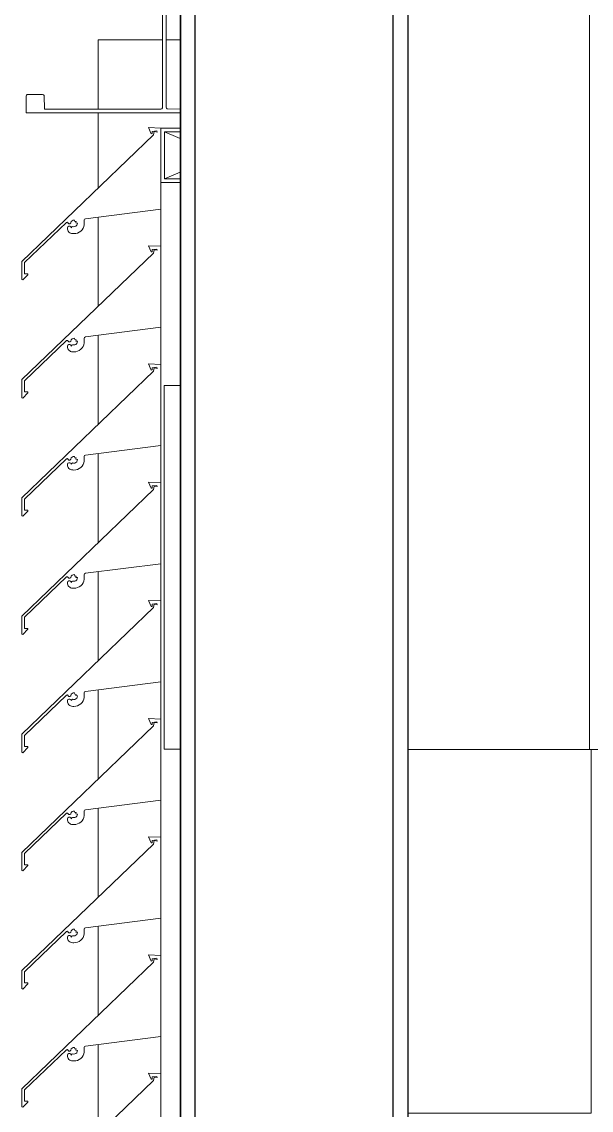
# Model space of a CAD drawing. Header units: millimetres. Extents: x -220592 to 404889, y -217665 to 38245.
# Drawn here: x 27678 to 27991, y -26349 to -25751 of the extents above; entities that cross this region are included whole.
import ezdxf

# ---------------------------------------------------------------- set-up
doc = ezdxf.new("R2010")
doc.units = ezdxf.units.MM
doc.set_wipeout_variables(frame=1)
doc.linetypes.add('XKITLINE00', pattern=[0])
for name, color, linetype in [('000 - 0_HIDE_OBJ_FRAMING_DEF_SUB_1', 7, 'Continuous'), ('000 - STRUCTURE_STEEL_FRAMING_SUB_COLOR_1', 7, 'Continuous'), ('000 - STRUCTURE_STEEL_FRAMING_SUB_COLOR_2', 7, 'Continuous'), ('000 - STRUCTURE_STEEL_FRAMING_WIPEOUT_', 7, 'Continuous')]:
    doc.layers.add(name, color=color, linetype=linetype)
doc.layers.add('Part', color=7, linetype='Continuous', lineweight=0)

# ---------------------------------------------------------------- blocks, each defined once
blk = doc.blocks.new('*A14684')
at = {"layer": 'Part', "color": 7, "linetype": 'XKITLINE00', "lineweight": 0}
for p, q in [((-172.643349, 257.240764), (-172.289545, 257.240764)), ((-172.643349, 256.860704), (-172.643349, 257.240764)), ((-172.269085, 257.240764), (-171.143349, 257.240764)), ((-171.143349, 242.538471), (-171.143349, 257.240764)), ((-172.643349, 256.425844), (-172.643349, 256.840704)), ((-172.643349, 255.775844), (-172.643349, 256.266276)), ((-172.643349, 255.125844), (-172.643349, 255.616276)), ((-172.643349, 254.475844), (-172.643349, 254.966276)), ((-172.643349, 253.825844), (-172.643349, 254.316276)), ((-172.643349, 253.175844), (-172.643349, 253.666276)), ((-172.643349, 252.525844), (-172.643349, 253.016276)), ((-172.643349, 251.875844), (-172.643349, 252.366276)), ((-172.643349, 251.225844), (-172.643349, 251.716276)), ((-172.643349, 250.575844), (-172.643349, 251.066276)), ((-172.643349, 249.925844), (-172.643349, 250.416276)), ((-172.643349, 249.275844), (-172.643349, 249.766276)), ((-172.643349, 248.625844), (-172.643349, 249.116276)), ((-172.643349, 247.975844), (-172.643349, 248.466276)), ((-172.643349, 247.325844), (-172.643349, 247.816276)), ((-172.643349, 246.675844), (-172.643349, 247.166276)), ((-172.643349, 246.025844), (-172.643349, 246.516276)), ((-172.643349, 245.375844), (-172.643349, 245.866276)), ((-172.643349, 244.725844), (-172.643349, 245.216276)), ((-172.643349, 244.156204), (-172.643349, 244.566276)), ((-172.643349, 243.176204), (-172.643349, 244.135854)), ((-172.643349, 242.725844), (-172.643349, 243.156204)), ((-172.643349, 242.440764), (-172.643349, 242.566276)), ((-172.643349, 242.440764), (-172.298652, 242.440764)), ((-171.648652, 242.440764), (-171.153365, 242.440764))]:
    blk.add_line(p, q, dxfattribs=at)
blk = doc.blocks.new('*A14699')
at = {"layer": 'Part', "color": 7, "linetype": 'XKITLINE00', "lineweight": 0}
for p, q in [((-171.648937, 258.09053), (-171.648981, 257.84053)), ((-171.628937, 258.090527), (-171.648937, 258.09053)), ((-171.628982, 257.830527), (-171.628937, 258.090527)), ((-171.648981, 257.84053), (-173.03898, 257.840773)), ((-173.03898, 257.840773), (-173.038236, 257.746946)), ((-172.938996, 257.750755), (-172.938984, 257.820755)), ((-172.938984, 257.820755), (-172.295157, 257.819882)), ((-172.295157, 257.819882), (-172.29067, 257.816198)), ((-172.26454, 257.818952), (-172.258984, 257.820637)), ((-172.258984, 257.820637), (-171.635157, 257.821289)), ((-171.635157, 257.821289), (-171.630669, 257.824971)), ((-171.630669, 257.824971), (-171.628982, 257.830527)), ((-172.29067, 257.816198), (-172.288986, 257.810642)), ((-172.288986, 257.810642), (-172.289912, 256.866815)), ((-172.26915, 256.870638), (-172.268986, 257.810638)), ((-172.268986, 257.810638), (-172.268224, 257.814465)), ((-172.268224, 257.814465), (-172.26454, 257.818952)), ((-173.038236, 257.746946), (-173.034553, 257.742457)), ((-173.034553, 257.742457), (-173.028998, 257.740771)), ((-173.028998, 257.740771), (-172.945171, 257.741518)), ((-172.945171, 257.741518), (-172.940682, 257.7452)), ((-172.940682, 257.7452), (-172.938996, 257.750755)), ((-173.039139, 256.930773), (-173.039155, 256.840773)), ((-173.037453, 256.936328), (-173.039139, 256.930773)), ((-173.032965, 256.94001), (-173.037453, 256.936328)), ((-172.949138, 256.940757), (-173.032965, 256.94001)), ((-172.943582, 256.939071), (-172.949138, 256.940757)), ((-172.9399, 256.934582), (-172.943582, 256.939071)), ((-172.939152, 256.860755), (-172.9399, 256.934582)), ((-172.293596, 256.862328), (-172.299152, 256.860644)), ((-172.289912, 256.866815), (-172.293596, 256.862328)), ((-172.267465, 256.865082), (-172.26915, 256.870638)), ((-172.262978, 256.861399), (-172.267465, 256.865082)), ((-173.039155, 256.840773), (-171.649155, 256.84053)), ((-172.299152, 256.860644), (-172.939152, 256.860755)), ((-171.639152, 256.860528), (-172.262978, 256.861399)), ((-171.649155, 256.84053), (-171.649199, 256.59053)), ((-171.633596, 256.858842), (-171.639152, 256.860528)), ((-171.629914, 256.854354), (-171.633596, 256.858842)), ((-171.629199, 256.590527), (-171.629914, 256.854354)), ((-171.649199, 256.59053), (-171.629199, 256.590527))]:
    blk.add_line(p, q, dxfattribs=at)
blk = doc.blocks.new('*A14708')
at = {"layer": 'Part', "color": 7, "linetype": 'XKITLINE00', "lineweight": 0}
for p, q in [((-172.298462, 256.106123), (-172.366148, 256.108745)), ((-172.366148, 256.108745), (-172.350613, 256.075258)), ((-172.34549, 256.07567), (-172.345361, 256.087861)), ((-172.345361, 256.087861), (-172.320378, 256.091001)), ((-172.335358, 256.087332), (-172.338255, 256.068789)), ((-172.335358, 256.087332), (-172.318342, 256.084428)), ((-172.320378, 256.091001), (-172.318342, 256.084428)), ((-172.298455, 255.660453), (-172.298462, 256.106123)), ((-172.338255, 256.068789), (-173.063377, 255.372543)), ((-172.350613, 256.075258), (-172.34549, 256.07567)), ((-172.720672, 255.600681), (-172.717536, 255.605233)), ((-172.717536, 255.605233), (-172.712461, 255.607423)), ((-172.712461, 255.607423), (-172.298455, 255.660453)), ((-173.048341, 255.366176), (-172.817326, 255.587579)), ((-172.817326, 255.587579), (-172.812166, 255.588671)), ((-172.810019, 255.562761), (-172.812659, 255.557287)), ((-172.812659, 255.557287), (-172.812163, 255.549517)), ((-172.812166, 255.588671), (-172.808512, 255.584044)), ((-172.812163, 255.549517), (-172.810428, 255.544021)), ((-172.804875, 255.565998), (-172.810019, 255.562761)), ((-172.808512, 255.584044), (-172.804048, 255.58019)), ((-172.798797, 255.56601), (-172.804875, 255.565998)), ((-172.804048, 255.58019), (-172.798154, 255.580396)), ((-172.793641, 255.562792), (-172.798797, 255.56601)), ((-172.798154, 255.580396), (-172.793971, 255.584553)), ((-172.793971, 255.584553), (-172.790857, 255.592126)), ((-172.790699, 255.55732), (-172.793641, 255.562792)), ((-172.790857, 255.592126), (-172.78619, 255.596913)), ((-172.788669, 255.562301), (-172.790699, 255.55732)), ((-172.783858, 255.564708), (-172.788669, 255.562301)), ((-172.78619, 255.596913), (-172.780114, 255.599703)), ((-172.77794, 255.563803), (-172.783858, 255.564708)), ((-172.780114, 255.599703), (-172.773442, 255.600125)), ((-172.77144, 255.564147), (-172.77794, 255.563803)), ((-172.773442, 255.600125), (-172.77112, 255.592735)), ((-172.765472, 255.566745), (-172.77144, 255.564147)), ((-172.77112, 255.592735), (-172.763955, 255.591791)), ((-172.76079, 255.571267), (-172.765472, 255.566745)), ((-172.763955, 255.591791), (-172.765124, 255.584731)), ((-172.765124, 255.584731), (-172.757418, 255.583625)), ((-172.757988, 255.577141), (-172.76079, 255.571267)), ((-172.757418, 255.583625), (-172.757988, 255.577141)), ((-172.738758, 255.539423), (-172.731662, 255.54681)), ((-172.731662, 255.54681), (-172.726022, 255.55536)), ((-172.726022, 255.55536), (-172.722024, 255.56479)), ((-172.722024, 255.56479), (-172.719801, 255.574789)), ((-172.720912, 255.595159), (-172.720672, 255.600681)), ((-172.719426, 255.585025), (-172.720912, 255.595159)), ((-172.719801, 255.574789), (-172.719426, 255.585025)), ((-172.810428, 255.544021), (-172.807674, 255.538958)), ((-172.807674, 255.538958), (-172.804002, 255.534515)), ((-172.804002, 255.534515), (-172.799549, 255.530857)), ((-172.799549, 255.530857), (-172.794479, 255.528117)), ((-172.794479, 255.528117), (-172.788978, 255.526398)), ((-172.788978, 255.526398), (-172.78325, 255.525762)), ((-172.78325, 255.525762), (-172.776451, 255.525664)), ((-172.776451, 255.525664), (-172.766238, 255.526449)), ((-172.766238, 255.526449), (-172.756337, 255.529072)), ((-172.756337, 255.529072), (-172.747074, 255.533445)), ((-172.747074, 255.533445), (-172.738758, 255.539423)), ((-173.063377, 255.372543), (-173.062824, 255.273392)), ((-173.047999, 255.30483), (-173.048341, 255.366176)), ((-173.062824, 255.273392), (-173.058143, 255.270923)), ((-173.058143, 255.270923), (-173.029494, 255.299812)), ((-173.030579, 255.304733), (-173.047999, 255.30483)), ((-173.029494, 255.299812), (-173.030579, 255.304733))]:
    blk.add_line(p, q, dxfattribs=at)
blk = doc.blocks.new('*A14709')
at = {"layer": 'Part', "color": 7, "linetype": 'XKITLINE00', "lineweight": 0}
for p, q in [((-172.298652, 256.456135), (-172.298652, 256.756135)), ((-171.648652, 256.756135), (-172.298652, 256.756135)), ((-171.648652, 256.456135), (-171.648652, 256.756135)), ((-172.278652, 256.476135), (-171.668652, 256.736135)), ((-172.278652, 256.736135), (-171.668652, 256.476135)), ((-172.278652, 256.476135), (-172.278652, 256.736135)), ((-172.278652, 256.736135), (-171.668652, 256.736135)), ((-171.668652, 256.736135), (-171.668652, 256.476135)), ((-172.298652, 256.456135), (-171.648652, 256.456135)), ((-171.668652, 256.476135), (-172.278652, 256.476135))]:
    blk.add_line(p, q, dxfattribs=at)
blk = doc.blocks.new('*A14711')
at = {"layer": 'Part', "color": 7, "linetype": 'XKITLINE00', "lineweight": 0}
for p, q in [((-172.298462, 255.456123), (-172.366148, 255.458745)), ((-172.366148, 255.458745), (-172.350613, 255.425258)), ((-172.350613, 255.425258), (-172.34549, 255.42567)), ((-172.34549, 255.42567), (-172.345361, 255.437861)), ((-172.345361, 255.437861), (-172.320378, 255.441001)), ((-172.335358, 255.437332), (-172.338255, 255.418789)), ((-172.335358, 255.437332), (-172.318342, 255.434428)), ((-172.320378, 255.441001), (-172.318342, 255.434428)), ((-172.298455, 255.010453), (-172.298462, 255.456123)), ((-172.338255, 255.418789), (-173.063377, 254.722543)), ((-172.712461, 254.957423), (-172.298455, 255.010453)), ((-172.790857, 254.942126), (-172.78619, 254.946913)), ((-172.78619, 254.946913), (-172.780114, 254.949703)), ((-172.780114, 254.949703), (-172.773442, 254.950125)), ((-172.773442, 254.950125), (-172.77112, 254.942735)), ((-172.720912, 254.945159), (-172.720672, 254.950681)), ((-172.720672, 254.950681), (-172.717536, 254.955233)), ((-172.717536, 254.955233), (-172.712461, 254.957423)), ((-173.048341, 254.716176), (-172.817326, 254.937579)), ((-172.817326, 254.937579), (-172.812166, 254.938671)), ((-172.810019, 254.912761), (-172.812659, 254.907287)), ((-172.812659, 254.907287), (-172.812163, 254.899517)), ((-172.812166, 254.938671), (-172.808512, 254.934044)), ((-172.812163, 254.899517), (-172.810428, 254.894021)), ((-172.810428, 254.894021), (-172.807674, 254.888958)), ((-172.804875, 254.915998), (-172.810019, 254.912761)), ((-172.808512, 254.934044), (-172.804048, 254.93019)), ((-172.807674, 254.888958), (-172.804002, 254.884515)), ((-172.798797, 254.91601), (-172.804875, 254.915998)), ((-172.804048, 254.93019), (-172.798154, 254.930396)), ((-172.793641, 254.912792), (-172.798797, 254.91601)), ((-172.798154, 254.930396), (-172.793971, 254.934553)), ((-172.793971, 254.934553), (-172.790857, 254.942126)), ((-172.790699, 254.90732), (-172.793641, 254.912792)), ((-172.788669, 254.912301), (-172.790699, 254.90732)), ((-172.783858, 254.914708), (-172.788669, 254.912301)), ((-172.77794, 254.913803), (-172.783858, 254.914708)), ((-172.77144, 254.914147), (-172.77794, 254.913803)), ((-172.765472, 254.916745), (-172.77144, 254.914147)), ((-172.77112, 254.942735), (-172.763955, 254.941791)), ((-172.76079, 254.921267), (-172.765472, 254.916745)), ((-172.763955, 254.941791), (-172.765124, 254.934731)), ((-172.765124, 254.934731), (-172.757418, 254.933625)), ((-172.757988, 254.927141), (-172.76079, 254.921267)), ((-172.757418, 254.933625), (-172.757988, 254.927141)), ((-172.747074, 254.883445), (-172.738758, 254.889423)), ((-172.738758, 254.889423), (-172.731662, 254.89681)), ((-172.731662, 254.89681), (-172.726022, 254.90536)), ((-172.726022, 254.90536), (-172.722024, 254.91479)), ((-172.722024, 254.91479), (-172.719801, 254.924789)), ((-172.719426, 254.935025), (-172.720912, 254.945159)), ((-172.719801, 254.924789), (-172.719426, 254.935025)), ((-172.804002, 254.884515), (-172.799549, 254.880857)), ((-172.799549, 254.880857), (-172.794479, 254.878117)), ((-172.794479, 254.878117), (-172.788978, 254.876398)), ((-172.788978, 254.876398), (-172.78325, 254.875762)), ((-172.78325, 254.875762), (-172.776451, 254.875664)), ((-172.776451, 254.875664), (-172.766238, 254.876449)), ((-172.766238, 254.876449), (-172.756337, 254.879072)), ((-172.756337, 254.879072), (-172.747074, 254.883445)), ((-173.063377, 254.722543), (-173.062824, 254.623392)), ((-173.047999, 254.65483), (-173.048341, 254.716176)), ((-173.058143, 254.620923), (-173.029494, 254.649812)), ((-173.030579, 254.654733), (-173.047999, 254.65483)), ((-173.029494, 254.649812), (-173.030579, 254.654733)), ((-173.062824, 254.623392), (-173.058143, 254.620923))]:
    blk.add_line(p, q, dxfattribs=at)
blk = doc.blocks.new('*A14712')
at = {"layer": 'Part', "color": 7, "linetype": 'XKITLINE00', "lineweight": 0}
for p, q in [((-172.338255, 254.768789), (-173.063377, 254.072543)), ((-172.298462, 254.806123), (-172.366148, 254.808745)), ((-172.366148, 254.808745), (-172.350613, 254.775258)), ((-172.350613, 254.775258), (-172.34549, 254.77567)), ((-172.34549, 254.77567), (-172.345361, 254.787861)), ((-172.345361, 254.787861), (-172.320378, 254.791001)), ((-172.335358, 254.787332), (-172.338255, 254.768789)), ((-172.335358, 254.787332), (-172.318342, 254.784428)), ((-172.320378, 254.791001), (-172.318342, 254.784428)), ((-172.298455, 254.360453), (-172.298462, 254.806123)), ((-172.712461, 254.307423), (-172.298455, 254.360453)), ((-172.817326, 254.287579), (-172.812166, 254.288671)), ((-172.812166, 254.288671), (-172.808512, 254.284044)), ((-172.793971, 254.284553), (-172.790857, 254.292126)), ((-172.790857, 254.292126), (-172.78619, 254.296913)), ((-172.78619, 254.296913), (-172.780114, 254.299703)), ((-172.780114, 254.299703), (-172.773442, 254.300125)), ((-172.773442, 254.300125), (-172.77112, 254.292735)), ((-172.77112, 254.292735), (-172.763955, 254.291791)), ((-172.763955, 254.291791), (-172.765124, 254.284731)), ((-172.720912, 254.295159), (-172.720672, 254.300681)), ((-172.719426, 254.285025), (-172.720912, 254.295159)), ((-172.720672, 254.300681), (-172.717536, 254.305233)), ((-172.717536, 254.305233), (-172.712461, 254.307423)), ((-173.048341, 254.066176), (-172.817326, 254.287579)), ((-172.810019, 254.262761), (-172.812659, 254.257287)), ((-172.812659, 254.257287), (-172.812163, 254.249517)), ((-172.812163, 254.249517), (-172.810428, 254.244021)), ((-172.810428, 254.244021), (-172.807674, 254.238958)), ((-172.804875, 254.265998), (-172.810019, 254.262761)), ((-172.808512, 254.284044), (-172.804048, 254.28019)), ((-172.807674, 254.238958), (-172.804002, 254.234515)), ((-172.798797, 254.26601), (-172.804875, 254.265998)), ((-172.804048, 254.28019), (-172.798154, 254.280396)), ((-172.804002, 254.234515), (-172.799549, 254.230857)), ((-172.799549, 254.230857), (-172.794479, 254.228117)), ((-172.793641, 254.262792), (-172.798797, 254.26601)), ((-172.798154, 254.280396), (-172.793971, 254.284553)), ((-172.790699, 254.25732), (-172.793641, 254.262792)), ((-172.788669, 254.262301), (-172.790699, 254.25732)), ((-172.783858, 254.264708), (-172.788669, 254.262301)), ((-172.77794, 254.263803), (-172.783858, 254.264708)), ((-172.77144, 254.264147), (-172.77794, 254.263803)), ((-172.765472, 254.266745), (-172.77144, 254.264147)), ((-172.766238, 254.226449), (-172.756337, 254.229072)), ((-172.76079, 254.271267), (-172.765472, 254.266745)), ((-172.765124, 254.284731), (-172.757418, 254.283625)), ((-172.757988, 254.277141), (-172.76079, 254.271267)), ((-172.757418, 254.283625), (-172.757988, 254.277141)), ((-172.756337, 254.229072), (-172.747074, 254.233445)), ((-172.747074, 254.233445), (-172.738758, 254.239423)), ((-172.738758, 254.239423), (-172.731662, 254.24681)), ((-172.731662, 254.24681), (-172.726022, 254.25536)), ((-172.726022, 254.25536), (-172.722024, 254.26479)), ((-172.722024, 254.26479), (-172.719801, 254.274789)), ((-172.719801, 254.274789), (-172.719426, 254.285025)), ((-172.794479, 254.228117), (-172.788978, 254.226398)), ((-172.788978, 254.226398), (-172.78325, 254.225762)), ((-172.78325, 254.225762), (-172.776451, 254.225664)), ((-172.776451, 254.225664), (-172.766238, 254.226449)), ((-173.063377, 254.072543), (-173.062824, 253.973392)), ((-173.047999, 254.00483), (-173.048341, 254.066176)), ((-173.058143, 253.970923), (-173.029494, 253.999812)), ((-173.030579, 254.004733), (-173.047999, 254.00483)), ((-173.029494, 253.999812), (-173.030579, 254.004733)), ((-173.062824, 253.973392), (-173.058143, 253.970923))]:
    blk.add_line(p, q, dxfattribs=at)
blk = doc.blocks.new('*A14713')
at = {"layer": 'Part', "color": 7, "linetype": 'XKITLINE00', "lineweight": 0}
for p, q in [((-172.338255, 254.118789), (-173.063377, 253.422543)), ((-172.298462, 254.156123), (-172.366148, 254.158745)), ((-172.366148, 254.158745), (-172.350613, 254.125258)), ((-172.350613, 254.125258), (-172.34549, 254.12567)), ((-172.34549, 254.12567), (-172.345361, 254.137861)), ((-172.345361, 254.137861), (-172.320378, 254.141001)), ((-172.335358, 254.137332), (-172.338255, 254.118789)), ((-172.335358, 254.137332), (-172.318342, 254.134428)), ((-172.320378, 254.141001), (-172.318342, 254.134428)), ((-172.298455, 253.710453), (-172.298462, 254.156123)), ((-172.712461, 253.657423), (-172.298455, 253.710453)), ((-173.048341, 253.416176), (-172.817326, 253.637579)), ((-172.817326, 253.637579), (-172.812166, 253.638671)), ((-172.812166, 253.638671), (-172.808512, 253.634044)), ((-172.808512, 253.634044), (-172.804048, 253.63019)), ((-172.804048, 253.63019), (-172.798154, 253.630396)), ((-172.798154, 253.630396), (-172.793971, 253.634553)), ((-172.793971, 253.634553), (-172.790857, 253.642126)), ((-172.790857, 253.642126), (-172.78619, 253.646913)), ((-172.78619, 253.646913), (-172.780114, 253.649703)), ((-172.780114, 253.649703), (-172.773442, 253.650125)), ((-172.773442, 253.650125), (-172.77112, 253.642735)), ((-172.77112, 253.642735), (-172.763955, 253.641791)), ((-172.763955, 253.641791), (-172.765124, 253.634731)), ((-172.765124, 253.634731), (-172.757418, 253.633625)), ((-172.757418, 253.633625), (-172.757988, 253.627141)), ((-172.720912, 253.645159), (-172.720672, 253.650681)), ((-172.719426, 253.635025), (-172.720912, 253.645159)), ((-172.720672, 253.650681), (-172.717536, 253.655233)), ((-172.719801, 253.624789), (-172.719426, 253.635025)), ((-172.717536, 253.655233), (-172.712461, 253.657423)), ((-172.810019, 253.612761), (-172.812659, 253.607287)), ((-172.812659, 253.607287), (-172.812163, 253.599517)), ((-172.812163, 253.599517), (-172.810428, 253.594021)), ((-172.810428, 253.594021), (-172.807674, 253.588958)), ((-172.804875, 253.615998), (-172.810019, 253.612761)), ((-172.807674, 253.588958), (-172.804002, 253.584515)), ((-172.798797, 253.61601), (-172.804875, 253.615998)), ((-172.804002, 253.584515), (-172.799549, 253.580857)), ((-172.799549, 253.580857), (-172.794479, 253.578117)), ((-172.793641, 253.612792), (-172.798797, 253.61601)), ((-172.794479, 253.578117), (-172.788978, 253.576398)), ((-172.790699, 253.60732), (-172.793641, 253.612792)), ((-172.788669, 253.612301), (-172.790699, 253.60732)), ((-172.788978, 253.576398), (-172.78325, 253.575762)), ((-172.783858, 253.614708), (-172.788669, 253.612301)), ((-172.77794, 253.613803), (-172.783858, 253.614708)), ((-172.78325, 253.575762), (-172.776451, 253.575664)), ((-172.77144, 253.614147), (-172.77794, 253.613803)), ((-172.776451, 253.575664), (-172.766238, 253.576449)), ((-172.765472, 253.616745), (-172.77144, 253.614147)), ((-172.766238, 253.576449), (-172.756337, 253.579072)), ((-172.76079, 253.621267), (-172.765472, 253.616745)), ((-172.757988, 253.627141), (-172.76079, 253.621267)), ((-172.756337, 253.579072), (-172.747074, 253.583445)), ((-172.747074, 253.583445), (-172.738758, 253.589423)), ((-172.738758, 253.589423), (-172.731662, 253.59681)), ((-172.731662, 253.59681), (-172.726022, 253.60536)), ((-172.726022, 253.60536), (-172.722024, 253.61479)), ((-172.722024, 253.61479), (-172.719801, 253.624789)), ((-173.063377, 253.422543), (-173.062824, 253.323392)), ((-173.047999, 253.35483), (-173.048341, 253.416176)), ((-173.058143, 253.320923), (-173.029494, 253.349812)), ((-173.030579, 253.354733), (-173.047999, 253.35483)), ((-173.029494, 253.349812), (-173.030579, 253.354733)), ((-173.062824, 253.323392), (-173.058143, 253.320923))]:
    blk.add_line(p, q, dxfattribs=at)
blk = doc.blocks.new('*A14714')
at = {"layer": 'Part', "color": 7, "linetype": 'XKITLINE00', "lineweight": 0}
for p, q in [((-172.338255, 253.468789), (-173.063377, 252.772543)), ((-172.298462, 253.506123), (-172.366148, 253.508745)), ((-172.366148, 253.508745), (-172.350613, 253.475258)), ((-172.350613, 253.475258), (-172.34549, 253.47567)), ((-172.34549, 253.47567), (-172.345361, 253.487861)), ((-172.345361, 253.487861), (-172.320378, 253.491001)), ((-172.335358, 253.487332), (-172.338255, 253.468789)), ((-172.335358, 253.487332), (-172.318342, 253.484428)), ((-172.320378, 253.491001), (-172.318342, 253.484428)), ((-172.298455, 253.060453), (-172.298462, 253.506123)), ((-172.712461, 253.007423), (-172.298455, 253.060453)), ((-173.048341, 252.766176), (-172.817326, 252.987579)), ((-172.817326, 252.987579), (-172.812166, 252.988671)), ((-172.812166, 252.988671), (-172.808512, 252.984044)), ((-172.808512, 252.984044), (-172.804048, 252.98019)), ((-172.804048, 252.98019), (-172.798154, 252.980396)), ((-172.798154, 252.980396), (-172.793971, 252.984553)), ((-172.793971, 252.984553), (-172.790857, 252.992126)), ((-172.790857, 252.992126), (-172.78619, 252.996913)), ((-172.78619, 252.996913), (-172.780114, 252.999703)), ((-172.780114, 252.999703), (-172.773442, 253.000125)), ((-172.773442, 253.000125), (-172.77112, 252.992735)), ((-172.77112, 252.992735), (-172.763955, 252.991791)), ((-172.76079, 252.971267), (-172.765472, 252.966745)), ((-172.763955, 252.991791), (-172.765124, 252.984731)), ((-172.765124, 252.984731), (-172.757418, 252.983625)), ((-172.757988, 252.977141), (-172.76079, 252.971267)), ((-172.757418, 252.983625), (-172.757988, 252.977141)), ((-172.722024, 252.96479), (-172.719801, 252.974789)), ((-172.720912, 252.995159), (-172.720672, 253.000681)), ((-172.719426, 252.985025), (-172.720912, 252.995159)), ((-172.720672, 253.000681), (-172.717536, 253.005233)), ((-172.719801, 252.974789), (-172.719426, 252.985025)), ((-172.717536, 253.005233), (-172.712461, 253.007423)), ((-172.810019, 252.962761), (-172.812659, 252.957287)), ((-172.812659, 252.957287), (-172.812163, 252.949517)), ((-172.812163, 252.949517), (-172.810428, 252.944021)), ((-172.810428, 252.944021), (-172.807674, 252.938958)), ((-172.804875, 252.965998), (-172.810019, 252.962761)), ((-172.807674, 252.938958), (-172.804002, 252.934515)), ((-172.798797, 252.96601), (-172.804875, 252.965998)), ((-172.804002, 252.934515), (-172.799549, 252.930857)), ((-172.799549, 252.930857), (-172.794479, 252.928117)), ((-172.793641, 252.962792), (-172.798797, 252.96601)), ((-172.794479, 252.928117), (-172.788978, 252.926398)), ((-172.790699, 252.95732), (-172.793641, 252.962792)), ((-172.788669, 252.962301), (-172.790699, 252.95732)), ((-172.788978, 252.926398), (-172.78325, 252.925762)), ((-172.783858, 252.964708), (-172.788669, 252.962301)), ((-172.77794, 252.963803), (-172.783858, 252.964708)), ((-172.78325, 252.925762), (-172.776451, 252.925664)), ((-172.77144, 252.964147), (-172.77794, 252.963803)), ((-172.776451, 252.925664), (-172.766238, 252.926449)), ((-172.765472, 252.966745), (-172.77144, 252.964147)), ((-172.766238, 252.926449), (-172.756337, 252.929072)), ((-172.756337, 252.929072), (-172.747074, 252.933445)), ((-172.747074, 252.933445), (-172.738758, 252.939423)), ((-172.738758, 252.939423), (-172.731662, 252.94681)), ((-172.731662, 252.94681), (-172.726022, 252.95536)), ((-172.726022, 252.95536), (-172.722024, 252.96479)), ((-173.063377, 252.772543), (-173.062824, 252.673392)), ((-173.047999, 252.70483), (-173.048341, 252.766176)), ((-173.062824, 252.673392), (-173.058143, 252.670923)), ((-173.058143, 252.670923), (-173.029494, 252.699812)), ((-173.030579, 252.704733), (-173.047999, 252.70483)), ((-173.029494, 252.699812), (-173.030579, 252.704733))]:
    blk.add_line(p, q, dxfattribs=at)
blk = doc.blocks.new('*A14715')
at = {"layer": 'Part', "color": 7, "linetype": 'XKITLINE00', "lineweight": 0}
for p, q in [((-172.298462, 252.856123), (-172.366148, 252.858745)), ((-172.366148, 252.858745), (-172.350613, 252.825258)), ((-172.298455, 252.410453), (-172.298462, 252.856123)), ((-172.338255, 252.818789), (-173.063377, 252.122543)), ((-172.350613, 252.825258), (-172.34549, 252.82567)), ((-172.34549, 252.82567), (-172.345361, 252.837861)), ((-172.345361, 252.837861), (-172.320378, 252.841001)), ((-172.335358, 252.837332), (-172.338255, 252.818789)), ((-172.335358, 252.837332), (-172.318342, 252.834428)), ((-172.320378, 252.841001), (-172.318342, 252.834428)), ((-172.712461, 252.357423), (-172.298455, 252.410453)), ((-173.048341, 252.116176), (-172.817326, 252.337579)), ((-172.817326, 252.337579), (-172.812166, 252.338671)), ((-172.810019, 252.312761), (-172.812659, 252.307287)), ((-172.812166, 252.338671), (-172.808512, 252.334044)), ((-172.804875, 252.315998), (-172.810019, 252.312761)), ((-172.808512, 252.334044), (-172.804048, 252.33019)), ((-172.798797, 252.31601), (-172.804875, 252.315998)), ((-172.804048, 252.33019), (-172.798154, 252.330396)), ((-172.793641, 252.312792), (-172.798797, 252.31601)), ((-172.798154, 252.330396), (-172.793971, 252.334553)), ((-172.793971, 252.334553), (-172.790857, 252.342126)), ((-172.790699, 252.30732), (-172.793641, 252.312792)), ((-172.790857, 252.342126), (-172.78619, 252.346913)), ((-172.783858, 252.314708), (-172.788669, 252.312301)), ((-172.78619, 252.346913), (-172.780114, 252.349703)), ((-172.77794, 252.313803), (-172.783858, 252.314708)), ((-172.780114, 252.349703), (-172.773442, 252.350125)), ((-172.77144, 252.314147), (-172.77794, 252.313803)), ((-172.773442, 252.350125), (-172.77112, 252.342735)), ((-172.765472, 252.316745), (-172.77144, 252.314147)), ((-172.77112, 252.342735), (-172.763955, 252.341791)), ((-172.76079, 252.321267), (-172.765472, 252.316745)), ((-172.763955, 252.341791), (-172.765124, 252.334731)), ((-172.765124, 252.334731), (-172.757418, 252.333625)), ((-172.757988, 252.327141), (-172.76079, 252.321267)), ((-172.757418, 252.333625), (-172.757988, 252.327141)), ((-172.726022, 252.30536), (-172.722024, 252.31479)), ((-172.722024, 252.31479), (-172.719801, 252.324789)), ((-172.720912, 252.345159), (-172.720672, 252.350681)), ((-172.719426, 252.335025), (-172.720912, 252.345159)), ((-172.720672, 252.350681), (-172.717536, 252.355233)), ((-172.719801, 252.324789), (-172.719426, 252.335025)), ((-172.717536, 252.355233), (-172.712461, 252.357423)), ((-172.812659, 252.307287), (-172.812163, 252.299517)), ((-172.812163, 252.299517), (-172.810428, 252.294021)), ((-172.810428, 252.294021), (-172.807674, 252.288958)), ((-172.807674, 252.288958), (-172.804002, 252.284515)), ((-172.804002, 252.284515), (-172.799549, 252.280857)), ((-172.799549, 252.280857), (-172.794479, 252.278117)), ((-172.794479, 252.278117), (-172.788978, 252.276398)), ((-172.788669, 252.312301), (-172.790699, 252.30732)), ((-172.788978, 252.276398), (-172.78325, 252.275762)), ((-172.78325, 252.275762), (-172.776451, 252.275664)), ((-172.776451, 252.275664), (-172.766238, 252.276449)), ((-172.766238, 252.276449), (-172.756337, 252.279072)), ((-172.756337, 252.279072), (-172.747074, 252.283445)), ((-172.747074, 252.283445), (-172.738758, 252.289423)), ((-172.738758, 252.289423), (-172.731662, 252.29681)), ((-172.731662, 252.29681), (-172.726022, 252.30536)), ((-173.063377, 252.122543), (-173.062824, 252.023392)), ((-173.047999, 252.05483), (-173.048341, 252.116176)), ((-173.062824, 252.023392), (-173.058143, 252.020923)), ((-173.058143, 252.020923), (-173.029494, 252.049812)), ((-173.030579, 252.054733), (-173.047999, 252.05483)), ((-173.029494, 252.049812), (-173.030579, 252.054733))]:
    blk.add_line(p, q, dxfattribs=at)
blk = doc.blocks.new('*A14716')
at = {"layer": 'Part', "color": 7, "linetype": 'XKITLINE00', "lineweight": 0}
for p, q in [((-172.298462, 252.206123), (-172.366148, 252.208745)), ((-172.366148, 252.208745), (-172.350613, 252.175258)), ((-172.298455, 251.760453), (-172.298462, 252.206123)), ((-172.338255, 252.168789), (-173.063377, 251.472543)), ((-172.350613, 252.175258), (-172.34549, 252.17567)), ((-172.34549, 252.17567), (-172.345361, 252.187861)), ((-172.345361, 252.187861), (-172.320378, 252.191001)), ((-172.335358, 252.187332), (-172.338255, 252.168789)), ((-172.335358, 252.187332), (-172.318342, 252.184428)), ((-172.320378, 252.191001), (-172.318342, 252.184428)), ((-172.712461, 251.707423), (-172.298455, 251.760453)), ((-173.048341, 251.466176), (-172.817326, 251.687579)), ((-172.817326, 251.687579), (-172.812166, 251.688671)), ((-172.810019, 251.662761), (-172.812659, 251.657287)), ((-172.812659, 251.657287), (-172.812163, 251.649517)), ((-172.812166, 251.688671), (-172.808512, 251.684044)), ((-172.804875, 251.665998), (-172.810019, 251.662761)), ((-172.808512, 251.684044), (-172.804048, 251.68019)), ((-172.798797, 251.66601), (-172.804875, 251.665998)), ((-172.804048, 251.68019), (-172.798154, 251.680396)), ((-172.793641, 251.662792), (-172.798797, 251.66601)), ((-172.798154, 251.680396), (-172.793971, 251.684553)), ((-172.793971, 251.684553), (-172.790857, 251.692126)), ((-172.790699, 251.65732), (-172.793641, 251.662792)), ((-172.790857, 251.692126), (-172.78619, 251.696913)), ((-172.788669, 251.662301), (-172.790699, 251.65732)), ((-172.783858, 251.664708), (-172.788669, 251.662301)), ((-172.78619, 251.696913), (-172.780114, 251.699703)), ((-172.77794, 251.663803), (-172.783858, 251.664708)), ((-172.780114, 251.699703), (-172.773442, 251.700125)), ((-172.77144, 251.664147), (-172.77794, 251.663803)), ((-172.773442, 251.700125), (-172.77112, 251.692735)), ((-172.765472, 251.666745), (-172.77144, 251.664147)), ((-172.77112, 251.692735), (-172.763955, 251.691791)), ((-172.76079, 251.671267), (-172.765472, 251.666745)), ((-172.763955, 251.691791), (-172.765124, 251.684731)), ((-172.765124, 251.684731), (-172.757418, 251.683625)), ((-172.757988, 251.677141), (-172.76079, 251.671267)), ((-172.757418, 251.683625), (-172.757988, 251.677141)), ((-172.731662, 251.64681), (-172.726022, 251.65536)), ((-172.726022, 251.65536), (-172.722024, 251.66479)), ((-172.722024, 251.66479), (-172.719801, 251.674789)), ((-172.720912, 251.695159), (-172.720672, 251.700681)), ((-172.719426, 251.685025), (-172.720912, 251.695159)), ((-172.720672, 251.700681), (-172.717536, 251.705233)), ((-172.719801, 251.674789), (-172.719426, 251.685025)), ((-172.717536, 251.705233), (-172.712461, 251.707423)), ((-172.812163, 251.649517), (-172.810428, 251.644021)), ((-172.810428, 251.644021), (-172.807674, 251.638958)), ((-172.807674, 251.638958), (-172.804002, 251.634515)), ((-172.804002, 251.634515), (-172.799549, 251.630857)), ((-172.799549, 251.630857), (-172.794479, 251.628117)), ((-172.794479, 251.628117), (-172.788978, 251.626398)), ((-172.788978, 251.626398), (-172.78325, 251.625762)), ((-172.78325, 251.625762), (-172.776451, 251.625664)), ((-172.776451, 251.625664), (-172.766238, 251.626449)), ((-172.766238, 251.626449), (-172.756337, 251.629072)), ((-172.756337, 251.629072), (-172.747074, 251.633445)), ((-172.747074, 251.633445), (-172.738758, 251.639423)), ((-172.738758, 251.639423), (-172.731662, 251.64681)), ((-173.063377, 251.472543), (-173.062824, 251.373392)), ((-173.047999, 251.40483), (-173.048341, 251.466176)), ((-173.062824, 251.373392), (-173.058143, 251.370923)), ((-173.058143, 251.370923), (-173.029494, 251.399812)), ((-173.030579, 251.404733), (-173.047999, 251.40483)), ((-173.029494, 251.399812), (-173.030579, 251.404733))]:
    blk.add_line(p, q, dxfattribs=at)
blk = doc.blocks.new('*A14717')
at = {"layer": 'Part', "color": 7, "linetype": 'XKITLINE00', "lineweight": 0}
for p, q in [((-172.298462, 251.556123), (-172.366148, 251.558745)), ((-172.366148, 251.558745), (-172.350613, 251.525258)), ((-172.34549, 251.52567), (-172.345361, 251.537861)), ((-172.345361, 251.537861), (-172.320378, 251.541001)), ((-172.335358, 251.537332), (-172.338255, 251.518789)), ((-172.335358, 251.537332), (-172.318342, 251.534428)), ((-172.320378, 251.541001), (-172.318342, 251.534428)), ((-172.298455, 251.110453), (-172.298462, 251.556123)), ((-172.338255, 251.518789), (-173.063377, 250.822543)), ((-172.350613, 251.525258), (-172.34549, 251.52567)), ((-172.717536, 251.055233), (-172.712461, 251.057423)), ((-172.712461, 251.057423), (-172.298455, 251.110453)), ((-173.048341, 250.816176), (-172.817326, 251.037579)), ((-172.817326, 251.037579), (-172.812166, 251.038671)), ((-172.810019, 251.012761), (-172.812659, 251.007287)), ((-172.812659, 251.007287), (-172.812163, 250.999517)), ((-172.812166, 251.038671), (-172.808512, 251.034044)), ((-172.812163, 250.999517), (-172.810428, 250.994021)), ((-172.804875, 251.015998), (-172.810019, 251.012761)), ((-172.808512, 251.034044), (-172.804048, 251.03019)), ((-172.798797, 251.01601), (-172.804875, 251.015998)), ((-172.804048, 251.03019), (-172.798154, 251.030396)), ((-172.793641, 251.012792), (-172.798797, 251.01601)), ((-172.798154, 251.030396), (-172.793971, 251.034553)), ((-172.793971, 251.034553), (-172.790857, 251.042126)), ((-172.790699, 251.00732), (-172.793641, 251.012792)), ((-172.790857, 251.042126), (-172.78619, 251.046913)), ((-172.788669, 251.012301), (-172.790699, 251.00732)), ((-172.783858, 251.014708), (-172.788669, 251.012301)), ((-172.78619, 251.046913), (-172.780114, 251.049703)), ((-172.77794, 251.013803), (-172.783858, 251.014708)), ((-172.780114, 251.049703), (-172.773442, 251.050125)), ((-172.77144, 251.014147), (-172.77794, 251.013803)), ((-172.773442, 251.050125), (-172.77112, 251.042735)), ((-172.765472, 251.016745), (-172.77144, 251.014147)), ((-172.77112, 251.042735), (-172.763955, 251.041791)), ((-172.76079, 251.021267), (-172.765472, 251.016745)), ((-172.763955, 251.041791), (-172.765124, 251.034731)), ((-172.765124, 251.034731), (-172.757418, 251.033625)), ((-172.757988, 251.027141), (-172.76079, 251.021267)), ((-172.757418, 251.033625), (-172.757988, 251.027141)), ((-172.738758, 250.989423), (-172.731662, 250.99681)), ((-172.731662, 250.99681), (-172.726022, 251.00536)), ((-172.726022, 251.00536), (-172.722024, 251.01479)), ((-172.722024, 251.01479), (-172.719801, 251.024789)), ((-172.720912, 251.045159), (-172.720672, 251.050681)), ((-172.719426, 251.035025), (-172.720912, 251.045159)), ((-172.720672, 251.050681), (-172.717536, 251.055233)), ((-172.719801, 251.024789), (-172.719426, 251.035025)), ((-172.810428, 250.994021), (-172.807674, 250.988958)), ((-172.807674, 250.988958), (-172.804002, 250.984515)), ((-172.804002, 250.984515), (-172.799549, 250.980857)), ((-172.799549, 250.980857), (-172.794479, 250.978117)), ((-172.794479, 250.978117), (-172.788978, 250.976398)), ((-172.788978, 250.976398), (-172.78325, 250.975762)), ((-172.78325, 250.975762), (-172.776451, 250.975664)), ((-172.776451, 250.975664), (-172.766238, 250.976449)), ((-172.766238, 250.976449), (-172.756337, 250.979072)), ((-172.756337, 250.979072), (-172.747074, 250.983445)), ((-172.747074, 250.983445), (-172.738758, 250.989423)), ((-173.063377, 250.822543), (-173.062824, 250.723392)), ((-173.047999, 250.75483), (-173.048341, 250.816176)), ((-173.062824, 250.723392), (-173.058143, 250.720923)), ((-173.058143, 250.720923), (-173.029494, 250.749812)), ((-173.030579, 250.754733), (-173.047999, 250.75483)), ((-173.029494, 250.749812), (-173.030579, 250.754733))]:
    blk.add_line(p, q, dxfattribs=at)
blk = doc.blocks.new('*A14728')
at = {"layer": 'Part', "color": 7, "linetype": 'XKITLINE00', "lineweight": 0}
for p, q in [((-172.298462, 256.756123), (-172.366148, 256.758745)), ((-172.366148, 256.758745), (-172.350613, 256.725258)), ((-172.298455, 256.310453), (-172.298462, 256.756123)), ((-172.338255, 256.718789), (-173.063377, 256.022543)), ((-172.350613, 256.725258), (-172.34549, 256.72567)), ((-172.34549, 256.72567), (-172.345361, 256.737861)), ((-172.345361, 256.737861), (-172.320378, 256.741001)), ((-172.335358, 256.737332), (-172.338255, 256.718789)), ((-172.335358, 256.737332), (-172.318342, 256.734428)), ((-172.320378, 256.741001), (-172.318342, 256.734428)), ((-172.712461, 256.257423), (-172.298455, 256.310453)), ((-173.048341, 256.016176), (-172.817326, 256.237579)), ((-172.817326, 256.237579), (-172.812166, 256.238671)), ((-172.810019, 256.212761), (-172.812659, 256.207287)), ((-172.812659, 256.207287), (-172.812163, 256.199517)), ((-172.812166, 256.238671), (-172.808512, 256.234044)), ((-172.804875, 256.215998), (-172.810019, 256.212761)), ((-172.808512, 256.234044), (-172.804048, 256.23019)), ((-172.798797, 256.21601), (-172.804875, 256.215998)), ((-172.804048, 256.23019), (-172.798154, 256.230396)), ((-172.793641, 256.212792), (-172.798797, 256.21601)), ((-172.798154, 256.230396), (-172.793971, 256.234553)), ((-172.793971, 256.234553), (-172.790857, 256.242126)), ((-172.790699, 256.20732), (-172.793641, 256.212792)), ((-172.790857, 256.242126), (-172.78619, 256.246913)), ((-172.788669, 256.212301), (-172.790699, 256.20732)), ((-172.783858, 256.214708), (-172.788669, 256.212301)), ((-172.78619, 256.246913), (-172.780114, 256.249703)), ((-172.77794, 256.213803), (-172.783858, 256.214708)), ((-172.780114, 256.249703), (-172.773442, 256.250125)), ((-172.77144, 256.214147), (-172.77794, 256.213803)), ((-172.773442, 256.250125), (-172.77112, 256.242735)), ((-172.765472, 256.216745), (-172.77144, 256.214147)), ((-172.77112, 256.242735), (-172.763955, 256.241791)), ((-172.76079, 256.221267), (-172.765472, 256.216745)), ((-172.763955, 256.241791), (-172.765124, 256.234731)), ((-172.765124, 256.234731), (-172.757418, 256.233625)), ((-172.757988, 256.227141), (-172.76079, 256.221267)), ((-172.757418, 256.233625), (-172.757988, 256.227141)), ((-172.731662, 256.19681), (-172.726022, 256.20536)), ((-172.726022, 256.20536), (-172.722024, 256.21479)), ((-172.722024, 256.21479), (-172.719801, 256.224789)), ((-172.720912, 256.245159), (-172.720672, 256.250681)), ((-172.719426, 256.235025), (-172.720912, 256.245159)), ((-172.720672, 256.250681), (-172.717536, 256.255233)), ((-172.719801, 256.224789), (-172.719426, 256.235025)), ((-172.717536, 256.255233), (-172.712461, 256.257423)), ((-172.812163, 256.199517), (-172.810428, 256.194021)), ((-172.810428, 256.194021), (-172.807674, 256.188958)), ((-172.807674, 256.188958), (-172.804002, 256.184515)), ((-172.804002, 256.184515), (-172.799549, 256.180857)), ((-172.799549, 256.180857), (-172.794479, 256.178117)), ((-172.794479, 256.178117), (-172.788978, 256.176398)), ((-172.788978, 256.176398), (-172.78325, 256.175762)), ((-172.78325, 256.175762), (-172.776451, 256.175664)), ((-172.776451, 256.175664), (-172.766238, 256.176449)), ((-172.766238, 256.176449), (-172.756337, 256.179072)), ((-172.756337, 256.179072), (-172.747074, 256.183445)), ((-172.747074, 256.183445), (-172.738758, 256.189423)), ((-172.738758, 256.189423), (-172.731662, 256.19681)), ((-173.063377, 256.022543), (-173.062824, 255.923392)), ((-173.047999, 255.95483), (-173.048341, 256.016176)), ((-173.062824, 255.923392), (-173.058143, 255.920923)), ((-173.058143, 255.920923), (-173.029494, 255.949812)), ((-173.030579, 255.954733), (-173.047999, 255.95483)), ((-173.029494, 255.949812), (-173.030579, 255.954733))]:
    blk.add_line(p, q, dxfattribs=at)
blk = doc.blocks.new('*A14730')
at = {"layer": 'Part', "color": 7, "linetype": 'XKITLINE00', "lineweight": 0}
for p, q in [((-171.648652, 244.556249), (-171.648652, 256.456135)), ((-172.298652, 256.106131), (-172.298652, 256.310427)), ((-172.298652, 255.456131), (-172.298652, 255.660427)), ((-172.298652, 254.806131), (-172.298652, 255.010427)), ((-172.298652, 254.156131), (-172.298652, 254.360427)), ((-172.298652, 253.506131), (-172.298652, 253.710427)), ((-172.298652, 252.856131), (-172.298652, 253.060427)), ((-172.298652, 252.206131), (-172.298652, 252.410427)), ((-172.298652, 251.556131), (-172.298652, 251.760427)), ((-172.298652, 250.906131), (-172.298652, 251.110427)), ((-172.298652, 250.256131), (-172.298652, 250.460427)), ((-172.298652, 249.606131), (-172.298652, 249.810427)), ((-172.298652, 248.956131), (-172.298652, 249.160427)), ((-172.298652, 248.306131), (-172.298652, 248.510427)), ((-172.298652, 247.656131), (-172.298652, 247.860427)), ((-172.298652, 247.006131), (-172.298652, 247.210427)), ((-172.298652, 246.356131), (-172.298652, 246.560427)), ((-172.298652, 245.706131), (-172.298652, 245.910427)), ((-172.298652, 245.056131), (-172.298652, 245.260427)), ((-172.298652, 244.556249), (-172.298652, 244.610427))]:
    blk.add_line(p, q, dxfattribs=at)
blk = doc.blocks.new('*A13517')
at = {"layer": '000 - 0_HIDE_OBJ_FRAMING_DEF_SUB_1', "color": 7, "linetype": 'XKITLINE00', "lineweight": 0}
for p, q in [((-168.894627, 253.338409), (-170.894627, 253.338409)), ((-170.894627, 253.338409), (-170.894627, 251.338409)), ((-168.894627, 251.338409), (-168.894627, 253.338409)), ((-170.894627, 251.338409), (-168.894627, 251.338409))]:
    blk.add_line(p, q, dxfattribs=at)
blk = doc.blocks.new('*A14629')
at = {"layer": '000 - 0_HIDE_OBJ_FRAMING_DEF_SUB_1', "color": 7, "linetype": 'XKITLINE00', "lineweight": 0}
for p, q in [((-168.903349, 253.338409), (-168.903349, 275.188491)), ((-170.903349, 247.090805), (-170.903349, 273.890764))]:
    blk.add_line(p, q, dxfattribs=at)
blk = doc.blocks.new('*A14636')
at = {"layer": '000 - 0_HIDE_OBJ_FRAMING_DEF_SUB_1', "color": 7, "linetype": 'XKITLINE00', "lineweight": 0}
for p, q in [((-171.243364, 253.340764), (-171.243364, 255.340764)), ((-171.243364, 255.340764), (-171.143364, 255.340764)), ((-171.143364, 253.340764), (-171.143364, 255.340764)), ((-171.243364, 253.340764), (-171.143364, 253.340764))]:
    blk.add_line(p, q, dxfattribs=at)
blk = doc.blocks.new('*A14637')
at = {"layer": '000 - 0_HIDE_OBJ_FRAMING_DEF_SUB_1', "color": 7, "linetype": 'XKITLINE00', "lineweight": 0}
for p, q in [((-171.143364, 254.590764), (-170.903349, 254.590764)), ((-171.143364, 254.090764), (-171.143364, 254.590764)), ((-170.903349, 254.090764), (-171.143364, 254.090764))]:
    blk.add_line(p, q, dxfattribs=at)
blk = doc.blocks.new('*A14701')
at = {"layer": '000 - 0_HIDE_OBJ_FRAMING_DEF_SUB_1', "color": 7, "linetype": 'XKITLINE00', "lineweight": 0}
for p, q in [((-168.903349, 268.238426), (-168.903349, 253.338486)), ((-168.894627, 253.338486), (-154.093407, 253.338486))]:
    blk.add_line(p, q, dxfattribs=at)
blk = doc.blocks.new('W-1-PP18-ST_20260402-011103_LOWER_PL')
at = {"layer": '000 - 0_HIDE_OBJ_FRAMING_DEF_SUB_1', "color": 7, "lineweight": 0, "xscale": 100, "yscale": 100, "zscale": 100}
for name in ['*A14629', '*A14701', '*A14636', '*A14637', '*A13517']:
    blk.add_blockref(name, (17759.3349, -35779.0805), dxfattribs=at)
blk = doc.blocks.new('*U17627')
at = {"color": 7}
blk.add_wipeout([(0, 0), (0, 125), (5746.4974, 125), (5746.4974, 0)], dxfattribs=at).dxf.layer = '000 - STRUCTURE_STEEL_FRAMING_WIPEOUT_'
at = {"layer": '000 - STRUCTURE_STEEL_FRAMING_SUB_COLOR_1', "color": 7}
for points in [[(0, 125), (0, 117), (5746.4974, 117), (5746.4974, 125)], [(0, 0), (0, 8), (5746.4974, 8), (5746.4974, 0)]]:
    blk.add_lwpolyline(points, close=True, dxfattribs=at)
at = {"layer": '000 - STRUCTURE_STEEL_FRAMING_SUB_COLOR_2', "color": 7}
blk.add_lwpolyline([(0, 0), (0, 125), (5746.4974, 125), (5746.4974, 0)], close=True, dxfattribs=at)
blk = doc.blocks.new('W-1-PP18-ST_20260402-014810LOPL_MAIN_ST')
at = {"color": 7, "rotation": 90}
blk.add_blockref('*U17627', (769, -14285), dxfattribs=at)

msp = doc.modelspace()

# ---------------------------------------------------------------- block references
at = {"color": 7, "lineweight": 0, "xscale": 100, "yscale": 100, "zscale": 100}
for name in ['*A14699', '*A14684', '*A14728', '*A14709', '*A14730', '*A14708', '*A14711', '*A14712', '*A14713', '*A14714', '*A14715', '*A14716', '*A14717']:
    msp.add_blockref(name, (44984.4833, -51484.8507), dxfattribs=at)

# ---------------------------------------------------------------- next in the draw order: block references
at = {"layer": 'Defpoints', "color": 7}
msp.add_blockref('W-1-PP18-ST_20260402-011103_LOWER_PL', (27121.4984, -15705.7702), dxfattribs=at)

# ---------------------------------------------------------------- next in the draw order: block references
msp.add_blockref('W-1-PP18-ST_20260402-014810LOPL_MAIN_ST', (27121.4984, -15705.7702), dxfattribs=at)

doc.saveas('drawing.dxf')
